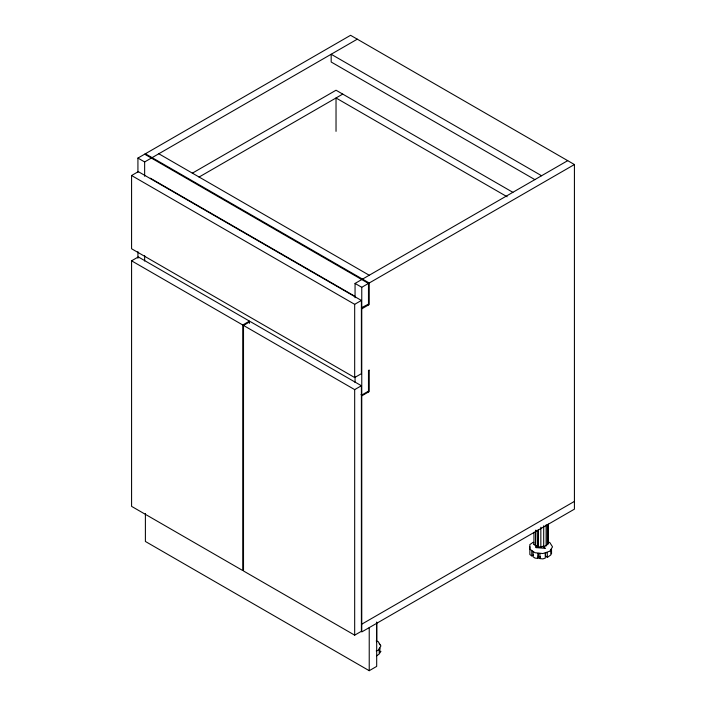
<?xml version="1.0" encoding="UTF-8"?>
<svg xmlns="http://www.w3.org/2000/svg" width="706" height="706" viewBox="0 0 706 706"><rect width="100%" height="100%" fill="white"/><g stroke="black" fill="none" stroke-linecap="round" stroke-linejoin="round"><path stroke-width="1.06" d="M376.695 641.833L376.695 622.012M533.568 555.022L531.786 555.887L531.786 550.936L533.074 551.818L533.074 556.76L535.007 558.093L537.963 558.393L538.563 553.442M542.879 546.223L545.147 548.315L536.03 547.618L536.03 545.562M537.981 530.215L537.981 546.735L540.84 547.062L540.84 527.241M540.84 547.062L546.117 545.8L546.117 524.876M551.501 550.601L551.51 553.857L551.51 548.915L550.83 549.992L550.83 554.942L547.406 557.369L547.212 552.489L545.288 553.133L545.288 558.084L542.888 558.887L539.931 558.587L540.531 556.602L538.563 556.407M546.117 545.8L545.703 545.641L547.732 544.405L548.306 542.755L548.306 524.037M380.922 651.303L379.899 652.935L379.899 647.993L379.219 649.07L379.219 654.021L376.651 655.848M533.939 532.289L533.939 544.405L535.563 545.8L535.836 530.144M537.981 546.735L538.254 529.977M533.259 542.217L529.844 544.582L529.853 549.197L535.007 552.727L542.888 553.53L549.806 551.209L552.533 546.868L549.789 542.526L547.803 541.873M536.03 547.618L538.669 546.056M137.926 172.379L137.926 158.073L350.573 35.3L574.419 164.533L574.419 509.158L361.763 631.932L361.763 287.307L574.419 164.533M137.926 158.073L144.642 161.948L357.289 39.174M131.581 175.52L138.297 171.637L361.393 300.447L361.393 373.677L354.677 377.551L131.581 248.75L131.581 175.52L354.677 304.321L361.393 300.447M192.314 173.191L336.03 90.227L512.909 192.35M199.03 177.074L342.737 94.101M131.581 260.814L242.758 324.998L242.758 570.545L131.581 506.361L131.581 260.814L138.297 256.94L249.474 321.124L249.474 323.322M242.758 324.998L249.474 321.124M243.508 325.431L250.224 321.548L361.393 385.741L361.393 631.288L354.677 635.162L243.508 570.977L243.508 325.431L354.677 389.615L361.393 385.741M355.056 297.738L355.056 283.424L567.703 160.659M368.479 304.136L361.393 307.798M361.763 308.84L369.229 304.533L369.229 283L145.392 153.767M368.479 391.159L361.763 395.033L361.022 394.601M361.763 395.863L369.229 391.556L369.229 370.015L368.479 370.447L368.479 391.98M361.763 624.175L574.419 501.401M145.392 513.465L145.392 541.467L369.229 670.7L376.686 666.393L376.686 623.31M376.219 650.95L378.204 650.288L380.922 645.946L378.178 641.604L376.192 640.951M533.374 542.755L533.86 542.702M533.939 544.405L534.433 544.352M547.821 542.808L548.306 542.755M535.836 545.562L538.254 546.497M541.581 175.732L331.176 54.256L331.176 62.004L534.919 179.642M507.146 196.771L336.03 97.975L336.03 131.36M158.815 153.767L369.229 275.243M144.642 154.19L368.479 283.424L368.479 304.966M355.056 283.424L361.763 287.307M150.36 178.203L355.144 296.441M531.786 555.887L529.853 554.554L529.844 546.726M543.549 547.115L545.147 548.315M547.212 557.44L545.464 555.701L545.464 552.727M379.21 643.651L379.89 644.728M547.732 524.584L547.732 544.405M547.327 524.426L547.327 544.247M543.699 525.811L543.699 546.735M539.931 558.587L539.931 553.636L537.963 553.442L537.963 558.393M535.563 530.382L535.563 545.8M369.229 627.625L369.229 670.7M355.056 377.004L355.056 382.511M354.677 304.321L354.677 377.551M354.677 389.615L354.677 635.162M144.642 161.948L144.642 176.262M144.642 255.528L144.642 261.026M137.926 251.645L137.926 258.255"/></g></svg>
